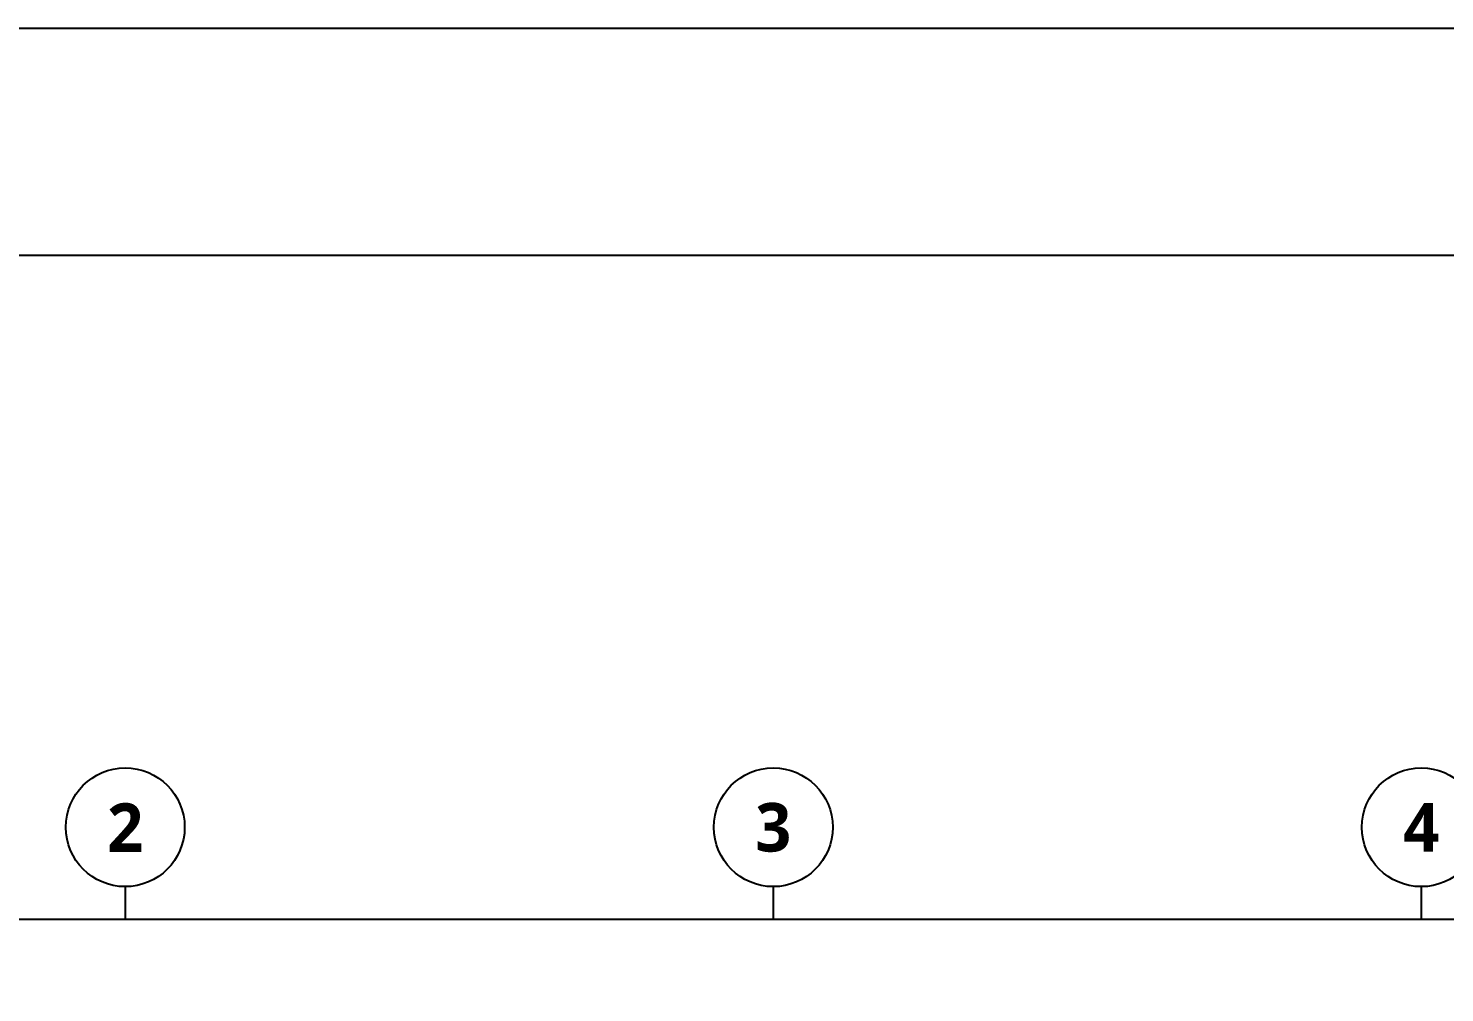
# Model space of a CAD drawing. Header units: millimetres. Extents: x -734060 to 504600, y -7739 to 118800.
# Drawn here: x -452895 to -426667, y 100936 to 118800 of the extents above; entities that cross this region are included whole.
import ezdxf
from ezdxf.enums import TextEntityAlignment as Align

# ---------------------------------------------------------------- set-up
doc = ezdxf.new("R2010")
doc.units = ezdxf.units.MM
doc.header["$LTSCALE"] = 200
doc.layers.get('DEFPOINTS').update_dxf_attribs({"color": 137})
doc.layers.add('GYP. BOARD', color=42, linetype='Continuous')
doc.layers.add('WALL-D', color=3, linetype='Continuous')
doc.styles.add('스타일2', font='malgunbd.ttf')

# ---------------------------------------------------------------- blocks, each defined once
blk = doc.blocks.new('sheet-line')
at = {"layer": 'DEFPOINTS'}
blk.add_lwpolyline([(168200, -356400), (0, -356400), (0, -237600), (168200, -237600)], close=True, dxfattribs=at)
blk = doc.blocks.new('DEF-AXIS')
blk.add_line((0, 600), (0, 0))
blk.add_circle((0, 1700), 1100)
at = {"style": '스타일2'}
blk.add_attdef('X', text='', height=900, dxfattribs=at).set_placement((0, 1700), align=Align.MIDDLE)
blk = doc.blocks.new('def-sym')
at = {"layer": 'DEFPOINTS'}
for p, values in [((12000, 16400), {'X': '2'}), ((24000, 16400), {'X': '3'}), ((36000, 16400), {'X': '4'})]:
    blk.add_blockref('DEF-AXIS', p, dxfattribs=at).add_auto_attribs(values)

msp = doc.modelspace()

# ---------------------------------------------------------------- linework, layer by layer
at = {"layer": 'DEFPOINTS'}
for points in [[(-495300, 114600), (-357900, 114600), (-357900, 4200), (-495300, 4200)], [(-379900, 25700), (-479500, 25700), (-479500, 102300), (-379900, 102300)]]:
    msp.add_lwpolyline(points, close=True, dxfattribs=at)

# ---------------------------------------------------------------- block references
at = {"layer": 'GYP. BOARD'}
msp.add_blockref('def-sym', (-463100, 85900), dxfattribs=at)
at = {"layer": 'WALL-D'}
msp.add_blockref('sheet-line', (-504600, 356400), dxfattribs=at)

doc.saveas('drawing.dxf')
